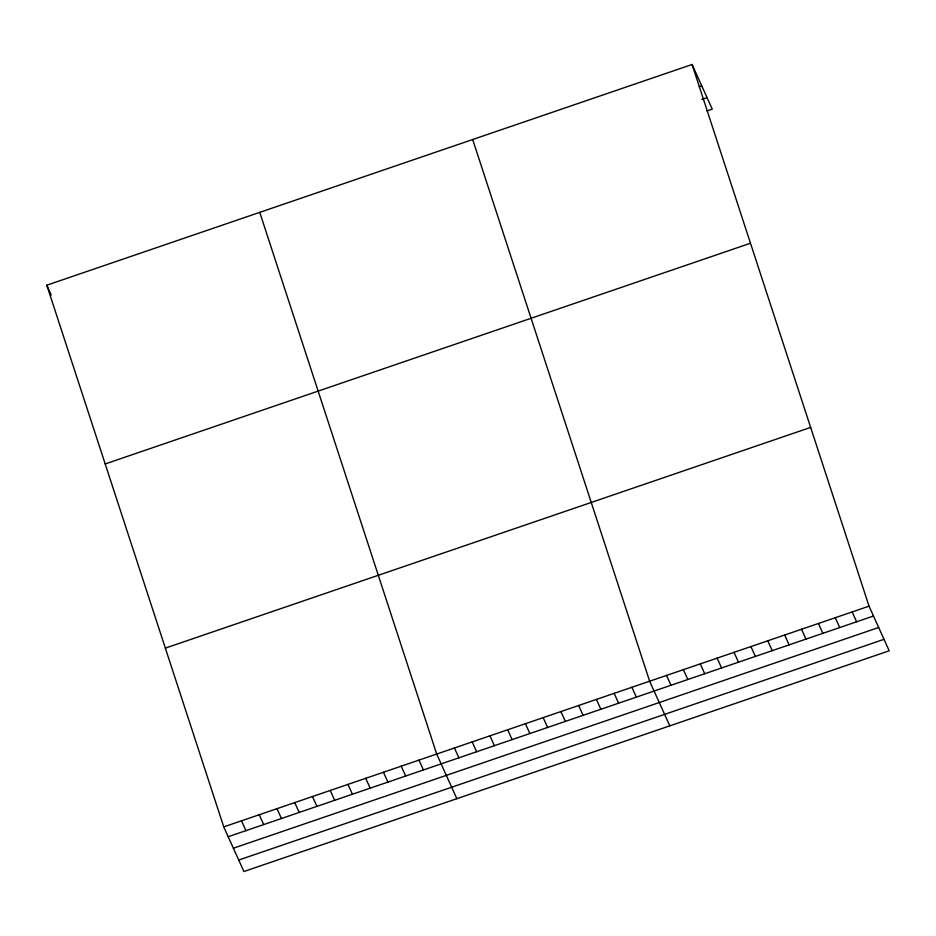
<?xml version="1.0" encoding="UTF-8"?>
<svg xmlns="http://www.w3.org/2000/svg" width="936" height="936" viewBox="0 0 936 936"><rect width="100%" height="100%" fill="white"/><g stroke="black" fill="none" stroke-linecap="round" stroke-linejoin="round"><path stroke-width="1.4" d="M692.09 64.479L869.041 606.165L889.2 650.801L243.91 871.521L223.751 826.886L46.8 285.199L692.09 64.479L712.249 109.114L707.054 110.893M699.133 86.697L701.731 85.808M701.871 99.415L707.066 97.636M105.195 463.952L750.485 243.231M165.356 648.121L810.646 427.413M223.751 826.886L869.041 606.165M228.197 836.725L873.487 616.017M233.38 848.215L878.67 627.494M238.727 860.044L884.017 639.323M852.169 611.933L856.615 621.785M835.286 617.713L839.732 627.553M818.415 623.481L822.861 633.333M801.532 629.249L805.978 639.101M784.66 635.029L789.106 644.869M767.777 640.797L772.235 650.649M750.906 646.565L755.352 656.417M734.035 652.345L738.481 662.197M717.152 658.113L721.597 667.965M700.28 663.893L704.726 673.733M683.397 669.661L687.843 679.513M666.526 675.429L670.972 685.281M669.802 725.845L649.642 681.209L472.692 139.522M631.894 687.281L636.351 697.121M614.156 693.342L618.602 703.193M596.407 699.414L600.853 709.266M578.659 705.487L583.105 715.338M560.921 711.559L565.367 721.399M543.173 717.62L547.618 727.471M525.424 723.692L529.87 733.543M507.675 729.764L512.121 739.615M489.937 735.836L494.383 745.688M472.189 741.909L476.635 751.748M454.44 747.969L458.886 757.821M456.85 798.689L436.702 754.042L259.752 212.355M418.954 760.114L423.4 769.965M401.205 766.186L405.651 776.038M383.456 772.258L387.902 782.098M365.719 778.319L370.165 788.17M347.97 784.391L352.416 794.243M330.221 790.464L334.667 800.315M312.472 796.536L316.93 806.376M294.735 802.597L299.181 812.448M46.8 285.199L51.246 295.051M276.986 808.669L281.432 818.52M259.237 814.741L263.683 824.593M241.5 820.813L245.946 830.665"/></g></svg>
